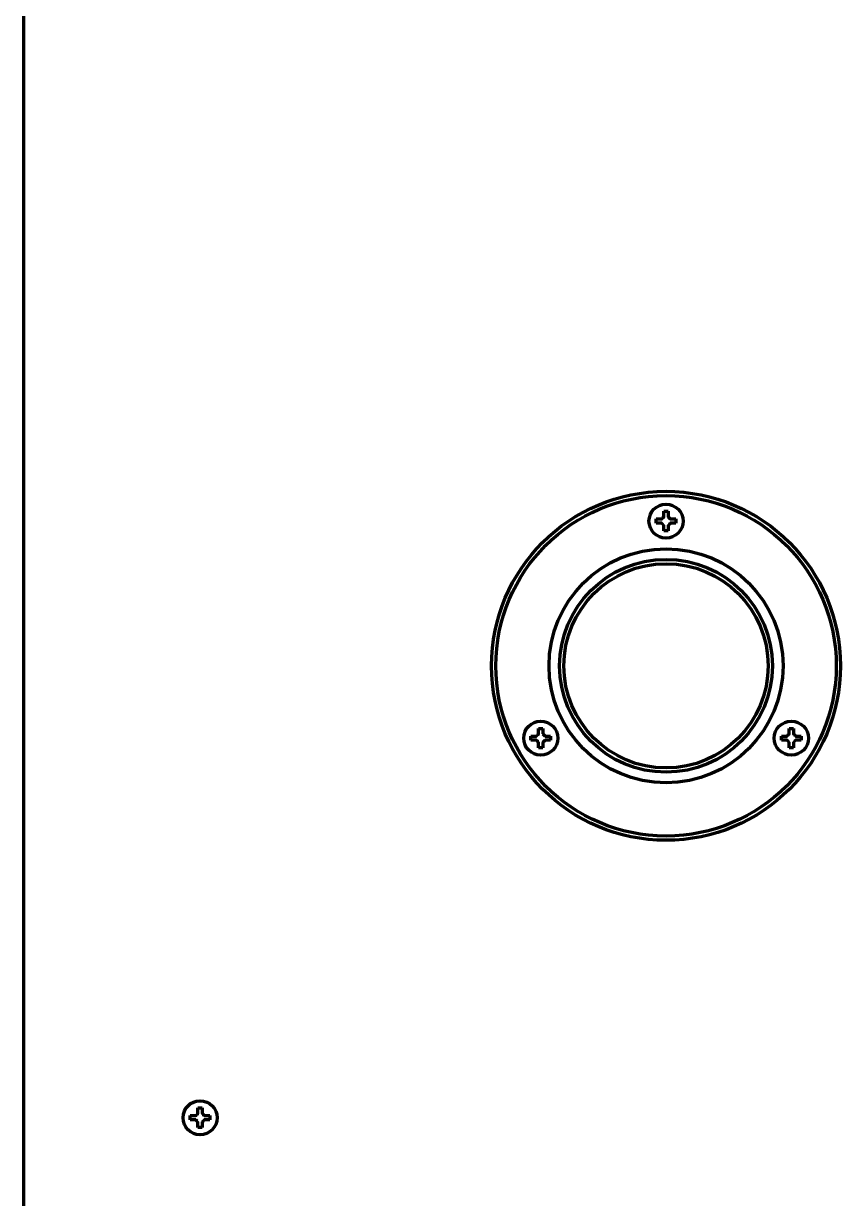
# Model space of a CAD drawing. Header units: inches. Extents: x -2983 to 7024, y 422 to 5529.
# Drawn here: x 2723.3 to 2915.3, y 973.8 to 1249.9 of the extents above; entities that cross this region are included whole.
import ezdxf

# ---------------------------------------------------------------- set-up
doc = ezdxf.new("R2010")
doc.units = ezdxf.units.IN

msp = doc.modelspace()

# ---------------------------------------------------------------- linework, layer by layer
at = {"linetype": 'Continuous', "lineweight": 70}
for p, q in [((2723.28, 1424.08), (2723.28, 937.28)), ((2871.98, 1132.98), (2871.98, 1133.48)), ((2871.98, 1132.48), (2871.98, 1132.98)), ((2876.58, 1133.48), (2876.58, 1132.98)), ((2876.58, 1132.98), (2876.58, 1132.48)), ((2842.54, 1081.98), (2842.54, 1082.48)), ((2847.14, 1082.48), (2847.14, 1081.98)), ((2901.43, 1081.98), (2901.43, 1082.48)), ((2906.03, 1082.48), (2906.03, 1081.98)), ((2842.54, 1081.48), (2842.54, 1081.98)), ((2847.14, 1081.98), (2847.14, 1081.48)), ((2901.43, 1081.48), (2901.43, 1081.98)), ((2906.03, 1081.98), (2906.03, 1081.48)), ((2762.48, 992.78), (2762.48, 993.28)), ((2762.48, 992.28), (2762.48, 992.78)), ((2767.08, 993.28), (2767.08, 992.78)), ((2767.08, 992.78), (2767.08, 992.28))]:
    msp.add_line(p, q, dxfattribs=at)
for centre, radius in [((2874.28, 1098.98), 41), ((2874.28, 1098.98), 40), ((2874.28, 1132.98), 4), ((2874.28, 1098.98), 27.5), ((2874.28, 1098.98), 25), ((2874.28, 1098.98), 24), ((2844.84, 1081.98), 4), ((2903.73, 1081.98), 4), ((2764.78, 992.78), 4)]:
    msp.add_circle(centre, radius, dxfattribs=at)
for points in [[(2873.78, 1133.98), (2873.78, 1134.03), (2873.78, 1134.14), (2873.78, 1134.3), (2873.78, 1134.46), (2873.78, 1134.62), (2873.78, 1134.77), (2873.78, 1134.92), (2873.78, 1135.09), (2873.78, 1135.21), (2873.78, 1135.28)], [(2873.78, 1135.28), (2873.95, 1135.28), (2874.28, 1135.28), (2874.62, 1135.28), (2874.78, 1135.28)], [(2873.28, 1132.48), (2873.23, 1132.48), (2873.12, 1132.48), (2872.96, 1132.48), (2872.8, 1132.48), (2872.65, 1132.48), (2872.49, 1132.48), (2872.34, 1132.48), (2872.17, 1132.48), (2872.05, 1132.48), (2871.98, 1132.48)], [(2873.28, 1133.48), (2873.31, 1133.5), (2873.36, 1133.55), (2873.43, 1133.62), (2873.5, 1133.69), (2873.57, 1133.76), (2873.64, 1133.83), (2873.71, 1133.91), (2873.76, 1133.95), (2873.78, 1133.98)], [(2873.78, 1131.98), (2873.76, 1132), (2873.71, 1132.05), (2873.63, 1132.13), (2873.56, 1132.2), (2873.49, 1132.27), (2873.42, 1132.34), (2873.35, 1132.41), (2873.31, 1132.45), (2873.28, 1132.48)], [(2874.78, 1133.98), (2874.81, 1133.95), (2874.86, 1133.9), (2874.94, 1133.83), (2875.01, 1133.76), (2875.08, 1133.68), (2875.15, 1133.62), (2875.21, 1133.55), (2875.26, 1133.5), (2875.28, 1133.48)], [(2875.28, 1132.48), (2875.26, 1132.45), (2875.21, 1132.41), (2875.14, 1132.34), (2875.07, 1132.26), (2875, 1132.19), (2874.93, 1132.12), (2874.86, 1132.05), (2874.81, 1132), (2874.78, 1131.98)], [(2875.28, 1133.48), (2875.34, 1133.48), (2875.45, 1133.48), (2875.61, 1133.48), (2875.77, 1133.48), (2875.92, 1133.48), (2876.07, 1133.48), (2876.23, 1133.48), (2876.4, 1133.48), (2876.52, 1133.48), (2876.58, 1133.48)], [(2874.78, 1130.68), (2874.62, 1130.68), (2874.28, 1130.68), (2873.95, 1130.68), (2873.78, 1130.68)], [(2874.78, 1131.98), (2874.78, 1131.92), (2874.78, 1131.82), (2874.78, 1131.65), (2874.78, 1131.49), (2874.78, 1131.34), (2874.78, 1131.19), (2874.78, 1131.03), (2874.78, 1130.86), (2874.78, 1130.74), (2874.78, 1130.68)], [(2843.84, 1082.48), (2843.86, 1082.5), (2843.91, 1082.55), (2843.98, 1082.62), (2844.05, 1082.69), (2844.12, 1082.76), (2844.2, 1082.83), (2844.27, 1082.91), (2844.32, 1082.95), (2844.34, 1082.98)], [(2844.34, 1082.98), (2844.34, 1083.03), (2844.34, 1083.14), (2844.34, 1083.3), (2844.34, 1083.46), (2844.34, 1083.62), (2844.34, 1083.77), (2844.34, 1083.92), (2844.34, 1084.09), (2844.34, 1084.21), (2844.34, 1084.28)], [(2844.34, 1084.28), (2844.51, 1084.28), (2844.84, 1084.28), (2845.17, 1084.28), (2845.34, 1084.28)], [(2845.34, 1082.98), (2845.37, 1082.95), (2845.42, 1082.9), (2845.49, 1082.83), (2845.56, 1082.76), (2845.63, 1082.68), (2845.7, 1082.62), (2845.77, 1082.55), (2845.82, 1082.5), (2845.84, 1082.48)], [(2845.84, 1082.48), (2845.89, 1082.48), (2846, 1082.48), (2846.16, 1082.48), (2846.32, 1082.48), (2846.48, 1082.48), (2846.63, 1082.48), (2846.79, 1082.48), (2846.95, 1082.48), (2847.08, 1082.48), (2847.14, 1082.48)], [(2902.73, 1082.48), (2902.75, 1082.5), (2902.8, 1082.55), (2902.87, 1082.62), (2902.94, 1082.69), (2903.01, 1082.76), (2903.09, 1082.83), (2903.16, 1082.91), (2903.21, 1082.95), (2903.23, 1082.98)], [(2903.23, 1082.98), (2903.23, 1083.03), (2903.23, 1083.14), (2903.23, 1083.3), (2903.23, 1083.46), (2903.23, 1083.62), (2903.23, 1083.77), (2903.23, 1083.92), (2903.23, 1084.09), (2903.23, 1084.21), (2903.23, 1084.28)], [(2903.23, 1084.28), (2903.4, 1084.28), (2903.73, 1084.28), (2904.06, 1084.28), (2904.23, 1084.28)], [(2904.23, 1082.98), (2904.25, 1082.95), (2904.31, 1082.9), (2904.38, 1082.83), (2904.45, 1082.76), (2904.52, 1082.68), (2904.59, 1082.62), (2904.66, 1082.55), (2904.71, 1082.5), (2904.73, 1082.48)], [(2904.73, 1082.48), (2904.78, 1082.48), (2904.89, 1082.48), (2905.05, 1082.48), (2905.21, 1082.48), (2905.37, 1082.48), (2905.52, 1082.48), (2905.68, 1082.48), (2905.84, 1082.48), (2905.96, 1082.48), (2906.03, 1082.48)], [(2843.84, 1081.48), (2843.78, 1081.48), (2843.68, 1081.48), (2843.52, 1081.48), (2843.36, 1081.48), (2843.2, 1081.48), (2843.05, 1081.48), (2842.89, 1081.48), (2842.73, 1081.48), (2842.6, 1081.48), (2842.54, 1081.48)], [(2844.34, 1080.98), (2844.31, 1081), (2844.26, 1081.05), (2844.19, 1081.13), (2844.12, 1081.2), (2844.05, 1081.27), (2843.98, 1081.34), (2843.91, 1081.41), (2843.86, 1081.45), (2843.84, 1081.48)], [(2845.34, 1079.68), (2845.17, 1079.68), (2844.84, 1079.68), (2844.51, 1079.68), (2844.34, 1079.68)], [(2845.84, 1081.48), (2845.82, 1081.45), (2845.77, 1081.41), (2845.7, 1081.34), (2845.63, 1081.26), (2845.55, 1081.19), (2845.48, 1081.12), (2845.41, 1081.05), (2845.36, 1081), (2845.34, 1080.98)], [(2845.34, 1080.98), (2845.34, 1080.92), (2845.34, 1080.82), (2845.34, 1080.65), (2845.34, 1080.49), (2845.34, 1080.34), (2845.34, 1080.19), (2845.34, 1080.03), (2845.34, 1079.86), (2845.34, 1079.74), (2845.34, 1079.68)], [(2902.73, 1081.48), (2902.67, 1081.48), (2902.57, 1081.48), (2902.4, 1081.48), (2902.25, 1081.48), (2902.09, 1081.48), (2901.94, 1081.48), (2901.78, 1081.48), (2901.62, 1081.48), (2901.49, 1081.48), (2901.43, 1081.48)], [(2903.23, 1080.98), (2903.2, 1081), (2903.15, 1081.05), (2903.08, 1081.13), (2903.01, 1081.2), (2902.94, 1081.27), (2902.87, 1081.34), (2902.8, 1081.41), (2902.75, 1081.45), (2902.73, 1081.48)], [(2904.23, 1079.68), (2904.06, 1079.68), (2903.73, 1079.68), (2903.4, 1079.68), (2903.23, 1079.68)], [(2904.73, 1081.48), (2904.71, 1081.45), (2904.66, 1081.41), (2904.59, 1081.34), (2904.51, 1081.26), (2904.44, 1081.19), (2904.37, 1081.12), (2904.3, 1081.05), (2904.25, 1081), (2904.23, 1080.98)], [(2904.23, 1080.98), (2904.23, 1080.92), (2904.23, 1080.82), (2904.23, 1080.65), (2904.23, 1080.49), (2904.23, 1080.34), (2904.23, 1080.19), (2904.23, 1080.03), (2904.23, 1079.86), (2904.23, 1079.74), (2904.23, 1079.68)], [(2764.28, 993.78), (2764.28, 993.83), (2764.28, 993.94), (2764.28, 994.1), (2764.28, 994.26), (2764.28, 994.42), (2764.28, 994.57), (2764.28, 994.72), (2764.28, 994.89), (2764.28, 995.01), (2764.28, 995.08)], [(2764.28, 995.08), (2764.45, 995.08), (2764.78, 995.08), (2765.12, 995.08), (2765.28, 995.08)], [(2763.78, 992.28), (2763.73, 992.28), (2763.62, 992.28), (2763.46, 992.28), (2763.3, 992.28), (2763.15, 992.28), (2762.99, 992.28), (2762.84, 992.28), (2762.67, 992.28), (2762.55, 992.28), (2762.48, 992.28)], [(2763.78, 993.28), (2763.81, 993.3), (2763.86, 993.35), (2763.93, 993.42), (2764, 993.49), (2764.07, 993.56), (2764.14, 993.63), (2764.21, 993.71), (2764.26, 993.75), (2764.28, 993.78)], [(2764.28, 991.78), (2764.26, 991.8), (2764.21, 991.85), (2764.13, 991.93), (2764.06, 992), (2763.99, 992.07), (2763.92, 992.14), (2763.85, 992.21), (2763.81, 992.25), (2763.78, 992.28)], [(2765.28, 993.78), (2765.31, 993.75), (2765.36, 993.7), (2765.44, 993.63), (2765.51, 993.56), (2765.58, 993.48), (2765.65, 993.42), (2765.71, 993.35), (2765.76, 993.3), (2765.78, 993.28)], [(2765.78, 992.28), (2765.76, 992.25), (2765.71, 992.21), (2765.64, 992.14), (2765.57, 992.06), (2765.5, 991.99), (2765.43, 991.92), (2765.36, 991.85), (2765.31, 991.8), (2765.28, 991.78)], [(2765.28, 991.78), (2765.28, 991.72), (2765.28, 991.62), (2765.28, 991.45), (2765.28, 991.29), (2765.28, 991.14), (2765.28, 990.99), (2765.28, 990.83), (2765.28, 990.66), (2765.28, 990.54), (2765.28, 990.48)], [(2765.78, 993.28), (2765.84, 993.28), (2765.95, 993.28), (2766.11, 993.28), (2766.27, 993.28), (2766.42, 993.28), (2766.57, 993.28), (2766.73, 993.28), (2766.9, 993.28), (2767.02, 993.28), (2767.08, 993.28)], [(2765.28, 990.48), (2765.12, 990.48), (2764.78, 990.48), (2764.45, 990.48), (2764.28, 990.48)]]:
    msp.add_open_spline(points, degree=3, dxfattribs=at)
for points in [[(2874.78, 1135.28), (2874.78, 1135.07), (2874.78, 1134.87), (2874.78, 1134.54), (2874.78, 1134.43), (2874.78, 1134.21), (2874.78, 1134.09), (2874.78, 1133.98)], [(2871.98, 1133.48), (2872.19, 1133.48), (2872.4, 1133.48), (2872.72, 1133.48), (2872.83, 1133.48), (2873.06, 1133.48), (2873.17, 1133.48), (2873.28, 1133.48)], [(2876.58, 1132.48), (2876.38, 1132.48), (2876.17, 1132.48), (2875.85, 1132.48), (2875.74, 1132.48), (2875.51, 1132.48), (2875.4, 1132.48), (2875.28, 1132.48)], [(2873.78, 1130.68), (2873.78, 1130.88), (2873.78, 1131.09), (2873.78, 1131.42), (2873.78, 1131.53), (2873.78, 1131.75), (2873.78, 1131.86), (2873.78, 1131.98)], [(2842.54, 1082.48), (2842.74, 1082.48), (2842.95, 1082.48), (2843.28, 1082.48), (2843.39, 1082.48), (2843.61, 1082.48), (2843.72, 1082.48), (2843.84, 1082.48)], [(2845.34, 1084.28), (2845.34, 1084.07), (2845.34, 1083.87), (2845.34, 1083.54), (2845.34, 1083.43), (2845.34, 1083.21), (2845.34, 1083.09), (2845.34, 1082.98)], [(2901.43, 1082.48), (2901.63, 1082.48), (2901.84, 1082.48), (2902.17, 1082.48), (2902.28, 1082.48), (2902.5, 1082.48), (2902.61, 1082.48), (2902.73, 1082.48)], [(2904.23, 1084.28), (2904.23, 1084.07), (2904.23, 1083.87), (2904.23, 1083.54), (2904.23, 1083.43), (2904.23, 1083.21), (2904.23, 1083.09), (2904.23, 1082.98)], [(2844.34, 1079.68), (2844.34, 1079.88), (2844.34, 1080.09), (2844.34, 1080.42), (2844.34, 1080.53), (2844.34, 1080.75), (2844.34, 1080.86), (2844.34, 1080.98)], [(2847.14, 1081.48), (2846.94, 1081.48), (2846.73, 1081.48), (2846.4, 1081.48), (2846.29, 1081.48), (2846.07, 1081.48), (2845.95, 1081.48), (2845.84, 1081.48)], [(2903.23, 1079.68), (2903.23, 1079.88), (2903.23, 1080.09), (2903.23, 1080.42), (2903.23, 1080.53), (2903.23, 1080.75), (2903.23, 1080.86), (2903.23, 1080.98)], [(2906.03, 1081.48), (2905.83, 1081.48), (2905.62, 1081.48), (2905.29, 1081.48), (2905.18, 1081.48), (2904.96, 1081.48), (2904.84, 1081.48), (2904.73, 1081.48)], [(2765.28, 995.08), (2765.28, 994.87), (2765.28, 994.67), (2765.28, 994.34), (2765.28, 994.23), (2765.28, 994.01), (2765.28, 993.89), (2765.28, 993.78)], [(2762.48, 993.28), (2762.69, 993.28), (2762.9, 993.28), (2763.22, 993.28), (2763.33, 993.28), (2763.56, 993.28), (2763.67, 993.28), (2763.78, 993.28)], [(2764.28, 990.48), (2764.28, 990.68), (2764.28, 990.89), (2764.28, 991.22), (2764.28, 991.33), (2764.28, 991.55), (2764.28, 991.66), (2764.28, 991.78)], [(2767.08, 992.28), (2766.88, 992.28), (2766.67, 992.28), (2766.35, 992.28), (2766.24, 992.28), (2766.01, 992.28), (2765.9, 992.28), (2765.78, 992.28)]]:
    msp.add_open_spline(points, degree=3, knots=[0, 0, 0, 0, 0.5, 0.5, 0.75, 0.75, 1, 1, 1, 1], dxfattribs=at)

doc.saveas('drawing.dxf')
